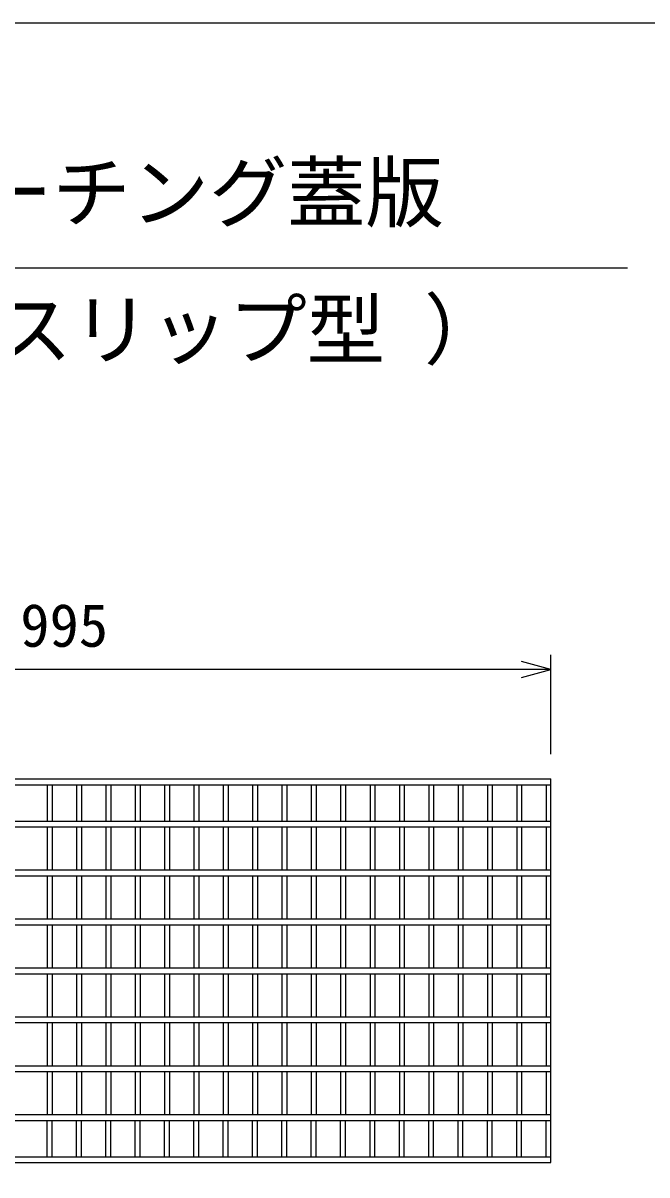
# Model space of a CAD drawing. Units: millimetres, scale not verified. Extents: x -16800 to 16800, y -5940 to 5940.
# Drawn here: x -2814 to -2176, y 2531 to 3708 of the extents above; entities that cross this region are included whole.
import ezdxf
from ezdxf.enums import TextEntityAlignment as Align

# ---------------------------------------------------------------- set-up
doc = ezdxf.new("R2010")
doc.units = ezdxf.units.MM
doc.header["$LTSCALE"] = 20
for name, color, linetype, lineweight in [('0-0_DIM', 7, 'Continuous', 25), ('0-2_HATCH', 6, 'Continuous', 25), ('0-6_TXT', 7, 'Continuous', 25)]:
    doc.layers.add(name, color=color, linetype=linetype, lineweight=lineweight)
doc.styles.add('ＭＳ ゴシック', font='')
doc.styles.get('ＭＳ ゴシック').set_extended_font_data('MS Gothic')

msp = doc.modelspace()

# ---------------------------------------------------------------- linework, layer by layer
at = {"layer": '0-0_DIM'}
for p, q in [((-2274.54, 2961.14), (-2274.54, 3062.73)), ((-2274.54, 3047.73), (-3269.54, 3047.73))]:
    msp.add_line(p, q, dxfattribs=at)
msp.add_lwpolyline([(-2304.54, 3039.69), (-2274.54, 3047.73), (-2304.54, 3055.77)], dxfattribs=at)
at = {"layer": '0-2_HATCH'}
for p, q in [((-3269.54, 2935.92), (-2274.54, 2935.92)), ((-2274.54, 2543.92), (-2274.54, 2935.92)), ((-3269.54, 2929.92), (-2274.54, 2929.92)), ((-2789.54, 2929.92), (-2789.54, 2892.92)), ((-2784.54, 2929.92), (-2784.54, 2892.92)), ((-2759.54, 2929.92), (-2759.54, 2892.92)), ((-2754.54, 2929.92), (-2754.54, 2892.92)), ((-2729.54, 2929.92), (-2729.54, 2892.92)), ((-2724.54, 2929.92), (-2724.54, 2892.92)), ((-2699.54, 2929.92), (-2699.54, 2892.92)), ((-2694.54, 2929.92), (-2694.54, 2892.92)), ((-2669.54, 2929.92), (-2669.54, 2892.92)), ((-2664.54, 2929.92), (-2664.54, 2892.92)), ((-2639.54, 2929.92), (-2639.54, 2892.92)), ((-2634.54, 2929.92), (-2634.54, 2892.92)), ((-2609.54, 2929.92), (-2609.54, 2892.92)), ((-2604.54, 2929.92), (-2604.54, 2892.92)), ((-2579.54, 2929.92), (-2579.54, 2892.92)), ((-2574.54, 2929.92), (-2574.54, 2892.92)), ((-2549.54, 2929.92), (-2549.54, 2892.92)), ((-2544.54, 2929.92), (-2544.54, 2892.92)), ((-2519.54, 2929.92), (-2519.54, 2892.92)), ((-2514.54, 2929.92), (-2514.54, 2892.92)), ((-2489.54, 2929.92), (-2489.54, 2892.92)), ((-2484.54, 2929.92), (-2484.54, 2892.92)), ((-2459.54, 2929.92), (-2459.54, 2892.92)), ((-2454.54, 2929.92), (-2454.54, 2892.92)), ((-2429.54, 2929.92), (-2429.54, 2892.92)), ((-2424.54, 2929.92), (-2424.54, 2892.92)), ((-2399.54, 2929.92), (-2399.54, 2892.92)), ((-2394.54, 2929.92), (-2394.54, 2892.92)), ((-2369.54, 2929.92), (-2369.54, 2892.92)), ((-2364.54, 2929.92), (-2364.54, 2892.92)), ((-2339.54, 2929.92), (-2339.54, 2892.92)), ((-2334.54, 2929.92), (-2334.54, 2892.92)), ((-2309.54, 2929.92), (-2309.54, 2892.92)), ((-2304.54, 2929.92), (-2304.54, 2892.92)), ((-2279.54, 2929.92), (-2279.54, 2892.92)), ((-3269.54, 2892.92), (-2274.54, 2892.92)), ((-3269.54, 2886.92), (-2274.54, 2886.92)), ((-2789.54, 2886.92), (-2789.54, 2842.92)), ((-2784.54, 2886.92), (-2784.54, 2842.92)), ((-2759.54, 2886.92), (-2759.54, 2842.92)), ((-2754.54, 2886.92), (-2754.54, 2842.92)), ((-2729.54, 2886.92), (-2729.54, 2842.92)), ((-2724.54, 2886.92), (-2724.54, 2842.92)), ((-2699.54, 2886.92), (-2699.54, 2842.92)), ((-2694.54, 2886.92), (-2694.54, 2842.92)), ((-2669.54, 2886.92), (-2669.54, 2842.92)), ((-2664.54, 2886.92), (-2664.54, 2842.92)), ((-2639.54, 2886.92), (-2639.54, 2842.92)), ((-2634.54, 2886.92), (-2634.54, 2842.92)), ((-2609.54, 2886.92), (-2609.54, 2842.92)), ((-2604.54, 2886.92), (-2604.54, 2842.92)), ((-2579.54, 2886.92), (-2579.54, 2842.92)), ((-2574.54, 2886.92), (-2574.54, 2842.92)), ((-2549.54, 2886.92), (-2549.54, 2842.92)), ((-2544.54, 2886.92), (-2544.54, 2842.92)), ((-2519.54, 2886.92), (-2519.54, 2842.92)), ((-2514.54, 2886.92), (-2514.54, 2842.92)), ((-2489.54, 2886.92), (-2489.54, 2842.92)), ((-2484.54, 2886.92), (-2484.54, 2842.92)), ((-2459.54, 2886.92), (-2459.54, 2842.92)), ((-2454.54, 2886.92), (-2454.54, 2842.92)), ((-2429.54, 2886.92), (-2429.54, 2842.92)), ((-2424.54, 2886.92), (-2424.54, 2842.92)), ((-2399.54, 2886.92), (-2399.54, 2842.92)), ((-2394.54, 2886.92), (-2394.54, 2842.92)), ((-2369.54, 2886.92), (-2369.54, 2842.92)), ((-2364.54, 2886.92), (-2364.54, 2842.92)), ((-2339.54, 2886.92), (-2339.54, 2842.92)), ((-2334.54, 2886.92), (-2334.54, 2842.92)), ((-2309.54, 2886.92), (-2309.54, 2842.92)), ((-2304.54, 2886.92), (-2304.54, 2842.92)), ((-2279.54, 2886.92), (-2279.54, 2842.92)), ((-3269.54, 2842.92), (-2274.54, 2842.92)), ((-3269.54, 2836.92), (-2274.54, 2836.92)), ((-2789.54, 2836.92), (-2789.54, 2792.92)), ((-2784.54, 2836.92), (-2784.54, 2792.92)), ((-2759.54, 2836.92), (-2759.54, 2792.92)), ((-2754.54, 2836.92), (-2754.54, 2792.92)), ((-2729.54, 2836.92), (-2729.54, 2792.92)), ((-2724.54, 2836.92), (-2724.54, 2792.92)), ((-2699.54, 2836.92), (-2699.54, 2792.92)), ((-2694.54, 2836.92), (-2694.54, 2792.92)), ((-2669.54, 2836.92), (-2669.54, 2792.92)), ((-2664.54, 2836.92), (-2664.54, 2792.92)), ((-2639.54, 2836.92), (-2639.54, 2792.92)), ((-2634.54, 2836.92), (-2634.54, 2792.92)), ((-2609.54, 2836.92), (-2609.54, 2792.92)), ((-2604.54, 2836.92), (-2604.54, 2792.92)), ((-2579.54, 2836.92), (-2579.54, 2792.92)), ((-2574.54, 2836.92), (-2574.54, 2792.92)), ((-2549.54, 2836.92), (-2549.54, 2792.92)), ((-2544.54, 2836.92), (-2544.54, 2792.92)), ((-2519.54, 2836.92), (-2519.54, 2792.92)), ((-2514.54, 2836.92), (-2514.54, 2792.92)), ((-2489.54, 2836.92), (-2489.54, 2792.92)), ((-2484.54, 2836.92), (-2484.54, 2792.92)), ((-2459.54, 2836.92), (-2459.54, 2792.92)), ((-2454.54, 2836.92), (-2454.54, 2792.92)), ((-2429.54, 2836.92), (-2429.54, 2792.92)), ((-2424.54, 2836.92), (-2424.54, 2792.92)), ((-2399.54, 2836.92), (-2399.54, 2792.92)), ((-2394.54, 2836.92), (-2394.54, 2792.92)), ((-2369.54, 2836.92), (-2369.54, 2792.92)), ((-2364.54, 2836.92), (-2364.54, 2792.92)), ((-2339.54, 2836.92), (-2339.54, 2792.92)), ((-2334.54, 2836.92), (-2334.54, 2792.92)), ((-2309.54, 2836.92), (-2309.54, 2792.92)), ((-2304.54, 2836.92), (-2304.54, 2792.92)), ((-2279.54, 2836.92), (-2279.54, 2792.92)), ((-3269.54, 2792.92), (-2274.54, 2792.92)), ((-3269.54, 2786.92), (-2274.54, 2786.92)), ((-2789.54, 2786.92), (-2789.54, 2742.92)), ((-2784.54, 2786.92), (-2784.54, 2742.92)), ((-2759.54, 2786.92), (-2759.54, 2742.92)), ((-2754.54, 2786.92), (-2754.54, 2742.92)), ((-2729.54, 2786.92), (-2729.54, 2742.92)), ((-2724.54, 2786.92), (-2724.54, 2742.92)), ((-2699.54, 2786.92), (-2699.54, 2742.92)), ((-2694.54, 2786.92), (-2694.54, 2742.92)), ((-2669.54, 2786.92), (-2669.54, 2742.92)), ((-2664.54, 2786.92), (-2664.54, 2742.92)), ((-2639.54, 2786.92), (-2639.54, 2742.92)), ((-2634.54, 2786.92), (-2634.54, 2742.92)), ((-2609.54, 2786.92), (-2609.54, 2742.92)), ((-2604.54, 2786.92), (-2604.54, 2742.92)), ((-2579.54, 2786.92), (-2579.54, 2742.92)), ((-2574.54, 2786.92), (-2574.54, 2742.92)), ((-2549.54, 2786.92), (-2549.54, 2742.92)), ((-2544.54, 2786.92), (-2544.54, 2742.92)), ((-2519.54, 2786.92), (-2519.54, 2742.92)), ((-2514.54, 2786.92), (-2514.54, 2742.92)), ((-2489.54, 2786.92), (-2489.54, 2742.92)), ((-2484.54, 2786.92), (-2484.54, 2742.92)), ((-2459.54, 2786.92), (-2459.54, 2742.92)), ((-2454.54, 2786.92), (-2454.54, 2742.92)), ((-2429.54, 2786.92), (-2429.54, 2742.92)), ((-2424.54, 2786.92), (-2424.54, 2742.92)), ((-2399.54, 2786.92), (-2399.54, 2742.92)), ((-2394.54, 2786.92), (-2394.54, 2742.92)), ((-2369.54, 2786.92), (-2369.54, 2742.92)), ((-2364.54, 2786.92), (-2364.54, 2742.92)), ((-2339.54, 2786.92), (-2339.54, 2742.92)), ((-2334.54, 2786.92), (-2334.54, 2742.92)), ((-2309.54, 2786.92), (-2309.54, 2742.92)), ((-2304.54, 2786.92), (-2304.54, 2742.92)), ((-2279.54, 2786.92), (-2279.54, 2742.92)), ((-3269.54, 2742.92), (-2274.54, 2742.92)), ((-3269.54, 2736.92), (-2274.54, 2736.92)), ((-2789.54, 2736.92), (-2789.54, 2692.92)), ((-2784.54, 2736.92), (-2784.54, 2692.92)), ((-2759.54, 2736.92), (-2759.54, 2692.92)), ((-2754.54, 2736.92), (-2754.54, 2692.92)), ((-2729.54, 2736.92), (-2729.54, 2692.92)), ((-2724.54, 2736.92), (-2724.54, 2692.92)), ((-2699.54, 2736.92), (-2699.54, 2692.92)), ((-2694.54, 2736.92), (-2694.54, 2692.92)), ((-2669.54, 2736.92), (-2669.54, 2692.92)), ((-2664.54, 2736.92), (-2664.54, 2692.92)), ((-2639.54, 2736.92), (-2639.54, 2692.92)), ((-2634.54, 2736.92), (-2634.54, 2692.92)), ((-2609.54, 2736.92), (-2609.54, 2692.92)), ((-2604.54, 2736.92), (-2604.54, 2692.92)), ((-2579.54, 2736.92), (-2579.54, 2692.92)), ((-2574.54, 2736.92), (-2574.54, 2692.92)), ((-2549.54, 2736.92), (-2549.54, 2692.92)), ((-2544.54, 2736.92), (-2544.54, 2692.92)), ((-2519.54, 2736.92), (-2519.54, 2692.92)), ((-2514.54, 2736.92), (-2514.54, 2692.92)), ((-2489.54, 2736.92), (-2489.54, 2692.92)), ((-2484.54, 2736.92), (-2484.54, 2692.92)), ((-2459.54, 2736.92), (-2459.54, 2692.92)), ((-2454.54, 2736.92), (-2454.54, 2692.92)), ((-2429.54, 2736.92), (-2429.54, 2692.92)), ((-2424.54, 2736.92), (-2424.54, 2692.92)), ((-2399.54, 2736.92), (-2399.54, 2692.92)), ((-2394.54, 2736.92), (-2394.54, 2692.92)), ((-2369.54, 2736.92), (-2369.54, 2692.92)), ((-2364.54, 2736.92), (-2364.54, 2692.92)), ((-2339.54, 2736.92), (-2339.54, 2692.92)), ((-2334.54, 2736.92), (-2334.54, 2692.92)), ((-2309.54, 2736.92), (-2309.54, 2692.92)), ((-2304.54, 2736.92), (-2304.54, 2692.92)), ((-2279.54, 2736.92), (-2279.54, 2692.92)), ((-3269.54, 2692.92), (-2274.54, 2692.92)), ((-3269.54, 2686.92), (-2274.54, 2686.92)), ((-2789.54, 2686.92), (-2789.54, 2642.92)), ((-2784.54, 2686.92), (-2784.54, 2642.92)), ((-2759.54, 2686.92), (-2759.54, 2642.92)), ((-2754.54, 2686.92), (-2754.54, 2642.92)), ((-2729.54, 2686.92), (-2729.54, 2642.92)), ((-2724.54, 2686.92), (-2724.54, 2642.92)), ((-2699.54, 2686.92), (-2699.54, 2642.92)), ((-2694.54, 2686.92), (-2694.54, 2642.92)), ((-2669.54, 2686.92), (-2669.54, 2642.92)), ((-2664.54, 2686.92), (-2664.54, 2642.92)), ((-2639.54, 2686.92), (-2639.54, 2642.92)), ((-2634.54, 2686.92), (-2634.54, 2642.92)), ((-2609.54, 2686.92), (-2609.54, 2642.92)), ((-2604.54, 2686.92), (-2604.54, 2642.92)), ((-2579.54, 2686.92), (-2579.54, 2642.92)), ((-2574.54, 2686.92), (-2574.54, 2642.92)), ((-2549.54, 2686.92), (-2549.54, 2642.92)), ((-2544.54, 2686.92), (-2544.54, 2642.92)), ((-2519.54, 2686.92), (-2519.54, 2642.92)), ((-2514.54, 2686.92), (-2514.54, 2642.92)), ((-2489.54, 2686.92), (-2489.54, 2642.92)), ((-2484.54, 2686.92), (-2484.54, 2642.92)), ((-2459.54, 2686.92), (-2459.54, 2642.92)), ((-2454.54, 2686.92), (-2454.54, 2642.92)), ((-2429.54, 2686.92), (-2429.54, 2642.92)), ((-2424.54, 2686.92), (-2424.54, 2642.92)), ((-2399.54, 2686.92), (-2399.54, 2642.92)), ((-2394.54, 2686.92), (-2394.54, 2642.92)), ((-2369.54, 2686.92), (-2369.54, 2642.92)), ((-2364.54, 2686.92), (-2364.54, 2642.92)), ((-2339.54, 2686.92), (-2339.54, 2642.92)), ((-2334.54, 2686.92), (-2334.54, 2642.92)), ((-2309.54, 2686.92), (-2309.54, 2642.92)), ((-2304.54, 2686.92), (-2304.54, 2642.92)), ((-2279.54, 2686.92), (-2279.54, 2642.92)), ((-3269.54, 2642.92), (-2274.54, 2642.92)), ((-3269.54, 2636.92), (-2274.54, 2636.92)), ((-2789.54, 2636.92), (-2789.54, 2592.92)), ((-2784.54, 2636.92), (-2784.54, 2592.92)), ((-2759.54, 2636.92), (-2759.54, 2592.92)), ((-2754.54, 2636.92), (-2754.54, 2592.92)), ((-2729.54, 2636.92), (-2729.54, 2592.92)), ((-2724.54, 2636.92), (-2724.54, 2592.92)), ((-2699.54, 2636.92), (-2699.54, 2592.92)), ((-2694.54, 2636.92), (-2694.54, 2592.92)), ((-2669.54, 2636.92), (-2669.54, 2592.92)), ((-2664.54, 2636.92), (-2664.54, 2592.92)), ((-2639.54, 2636.92), (-2639.54, 2592.92)), ((-2634.54, 2636.92), (-2634.54, 2592.92)), ((-2609.54, 2636.92), (-2609.54, 2592.92)), ((-2604.54, 2636.92), (-2604.54, 2592.92)), ((-2579.54, 2636.92), (-2579.54, 2592.92)), ((-2574.54, 2636.92), (-2574.54, 2592.92)), ((-2549.54, 2636.92), (-2549.54, 2592.92)), ((-2544.54, 2636.92), (-2544.54, 2592.92)), ((-2519.54, 2636.92), (-2519.54, 2592.92)), ((-2514.54, 2636.92), (-2514.54, 2592.92)), ((-2489.54, 2636.92), (-2489.54, 2592.92)), ((-2484.54, 2636.92), (-2484.54, 2592.92)), ((-2459.54, 2636.92), (-2459.54, 2592.92)), ((-2454.54, 2636.92), (-2454.54, 2592.92)), ((-2429.54, 2636.92), (-2429.54, 2592.92)), ((-2424.54, 2636.92), (-2424.54, 2592.92)), ((-2399.54, 2636.92), (-2399.54, 2592.92)), ((-2394.54, 2636.92), (-2394.54, 2592.92)), ((-2369.54, 2636.92), (-2369.54, 2592.92)), ((-2364.54, 2636.92), (-2364.54, 2592.92)), ((-2339.54, 2636.92), (-2339.54, 2592.92)), ((-2334.54, 2636.92), (-2334.54, 2592.92)), ((-2309.54, 2636.92), (-2309.54, 2592.92)), ((-2304.54, 2636.92), (-2304.54, 2592.92)), ((-2279.54, 2636.92), (-2279.54, 2592.92)), ((-3269.54, 2592.92), (-2274.54, 2592.92)), ((-3269.54, 2586.92), (-2274.54, 2586.92)), ((-2789.54, 2549.92), (-2789.54, 2586.92)), ((-2784.54, 2549.92), (-2784.54, 2586.92)), ((-2759.54, 2549.92), (-2759.54, 2586.92)), ((-2754.54, 2549.92), (-2754.54, 2586.92)), ((-2729.54, 2549.92), (-2729.54, 2586.92)), ((-2724.54, 2549.92), (-2724.54, 2586.92)), ((-2699.54, 2549.92), (-2699.54, 2586.92)), ((-2694.54, 2549.92), (-2694.54, 2586.92)), ((-2669.54, 2549.92), (-2669.54, 2586.92)), ((-2664.54, 2549.92), (-2664.54, 2586.92)), ((-2639.54, 2549.92), (-2639.54, 2586.92)), ((-2634.54, 2549.92), (-2634.54, 2586.92)), ((-2609.54, 2549.92), (-2609.54, 2586.92)), ((-2604.54, 2549.92), (-2604.54, 2586.92)), ((-2579.54, 2549.92), (-2579.54, 2586.92)), ((-2574.54, 2549.92), (-2574.54, 2586.92)), ((-2549.54, 2549.92), (-2549.54, 2586.92)), ((-2544.54, 2549.92), (-2544.54, 2586.92)), ((-2519.54, 2549.92), (-2519.54, 2586.92)), ((-2514.54, 2549.92), (-2514.54, 2586.92)), ((-2489.54, 2549.92), (-2489.54, 2586.92)), ((-2484.54, 2549.92), (-2484.54, 2586.92)), ((-2459.54, 2549.92), (-2459.54, 2586.92)), ((-2454.54, 2549.92), (-2454.54, 2586.92)), ((-2429.54, 2549.92), (-2429.54, 2586.92)), ((-2424.54, 2549.92), (-2424.54, 2586.92)), ((-2399.54, 2549.92), (-2399.54, 2586.92)), ((-2394.54, 2549.92), (-2394.54, 2586.92)), ((-2369.54, 2549.92), (-2369.54, 2586.92)), ((-2364.54, 2549.92), (-2364.54, 2586.92)), ((-2339.54, 2549.92), (-2339.54, 2586.92)), ((-2334.54, 2549.92), (-2334.54, 2586.92)), ((-2309.54, 2549.92), (-2309.54, 2586.92)), ((-2304.54, 2549.92), (-2304.54, 2586.92)), ((-2279.54, 2549.92), (-2279.54, 2586.92)), ((-3269.54, 2549.92), (-2274.54, 2549.92)), ((-3269.54, 2543.92), (-2274.54, 2543.92))]:
    msp.add_line(p, q, dxfattribs=at)
at = {"layer": '0-6_TXT'}
msp.add_line((-3211.92, 3458.14), (-2196.33, 3458.14), dxfattribs=at)
msp.add_lwpolyline([(-3954.13, 1258.14), (-1454.13, 1258.14), (-1454.13, 3708.14), (-3954.13, 3708.14)], close=True, dxfattribs=at)

# ---------------------------------------------------------------- texts
at = {"layer": '0-0_DIM', "style": 'ＭＳ ゴシック'}
msp.add_text('995', height=43.99, dxfattribs=at).set_placement((-2817.04, 3057.73), align=Align.BOTTOM_LEFT)
at = {"layer": '0-6_TXT', "style": 'ＭＳ ゴシック'}
for s, p in [('グレーチング蓋版', (-3024.13, 3488.14)), ('（ノンスリップ型 ）', (-3084.13, 3348.14))]:
    msp.add_text(s, height=58.65, dxfattribs=at).set_placement(p, align=Align.BOTTOM_LEFT)

doc.saveas('drawing.dxf')
